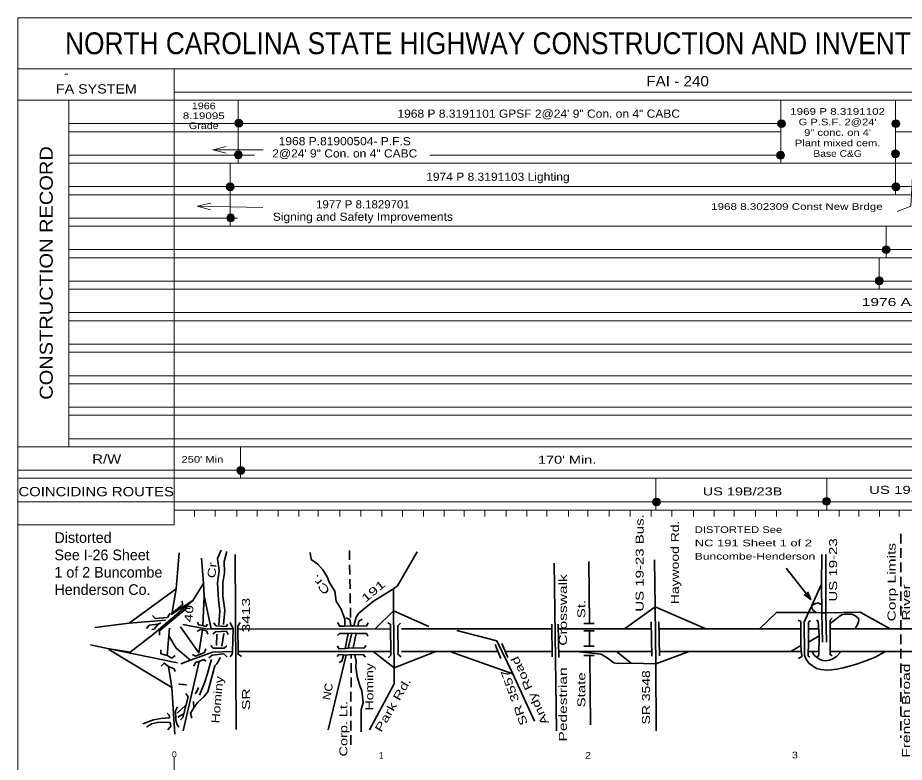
# Model space of a CAD drawing. Extents: x 2156450 to 2158121, y 1158603 to 1159842.
# Drawn here: x 2156450 to 2157115, y 1159284 to 1159842 of the extents above; entities that cross this region are included whole.
import ezdxf
from ezdxf.enums import TextEntityAlignment as Align

# ---------------------------------------------------------------- set-up
doc = ezdxf.new("R2010")
doc.units = 0
doc.header["$LTSCALE"] = 2.4
doc.linetypes.add('MEDIUM_DASHED', pattern=[4.5, 3, -1.5])
doc.layers.add('1', color=7, linetype='Continuous', lineweight=13)

msp = doc.modelspace()

# ---------------------------------------------------------------- hatches: boundary and pattern name
at = {"layer": '1'}
for points in [[(2156619.01, 1159762.7, 1), (2156613.122, 1159762.7, 1)], [(2157025.687, 1159762.331, 1), (2157019.799, 1159762.331, 1)], [(2157111.401, 1159762.331, 1), (2157105.513, 1159762.331, 1)], [(2156618.652, 1159739.018, 1), (2156612.764, 1159739.018, 1)], [(2157024.97, 1159738.648, 1), (2157019.082, 1159738.648, 1)], [(2157111.042, 1159739.724, 1), (2157105.154, 1159739.724, 1)], [(2156612.555, 1159714.976, 1), (2156606.667, 1159714.976, 1)], [(2157111.401, 1159714.965, 1), (2157105.513, 1159714.965, 1)], [(2156612.914, 1159691.652, 1), (2156607.026, 1159691.652, 1)], [(2157104.151, 1159667.857, 1), (2157098.262, 1159667.857, 1)], [(2157098.925, 1159644.498, 1), (2157093.036, 1159644.498, 1)], [(2156620.492, 1159502.331, 1), (2156614.604, 1159502.331, 1)], [(2156931.997, 1159478.638, 1), (2156926.109, 1159478.638, 1)], [(2157059.474, 1159479.189, 1), (2157053.586, 1159479.189, 1)]]:
    msp.add_hatch(color=256, dxfattribs=at).paths.add_polyline_path(points)

# ---------------------------------------------------------------- linework, layer by layer
for p, q in [((2156450.411, 1159841.739), (2158120.33, 1159841.739)), ((2156450.411, 1159841.739), (2156450.411, 1159461.555)), ((2156450.496, 1159803.534), (2158121.242, 1159803.534)), ((2156450.496, 1159803.534), (2158121.242, 1159803.534)), ((2156567.727, 1159803.534), (2156567.727, 1159461.555)), ((2156487.864, 1159799.349), (2156485.633, 1159799.349)), ((2156567.727, 1159785.958), (2158119.29, 1159785.958)), ((2156450.496, 1159779.914), (2158121.242, 1159779.914)), ((2156488.742, 1159779.914), (2156488.742, 1159520.094)), ((2156615.549, 1159779.914), (2156615.549, 1159732.674)), ((2157022.218, 1159779.914), (2157022.218, 1159732.674)), ((2157108.052, 1159779.914), (2157108.052, 1159709.054)), ((2156488.742, 1159762.338), (2157022.218, 1159762.338)), ((2156488.742, 1159756.294), (2157022.218, 1159756.294)), ((2157108.052, 1159756.294), (2158121.242, 1159756.294)), ((2156488.742, 1159738.718), (2156627.807, 1159738.718)), ((2156596.555, 1159742.612), (2156634.357, 1159742.744)), ((2156759.138, 1159738.718), (2157022.218, 1159738.718)), ((2156488.742, 1159732.674), (2157455.266, 1159732.674)), ((2156609.581, 1159732.674), (2156609.581, 1159685.434)), ((2156488.742, 1159715.098), (2157130.091, 1159715.098)), ((2156488.742, 1159709.054), (2157130.091, 1159709.054)), ((2156584.982, 1159700.342), (2156634.059, 1159699.546)), ((2156488.742, 1159691.478), (2156615.034, 1159691.478)), ((2156488.742, 1159685.434), (2157375.421, 1159685.434)), ((2157101.255, 1159661.814), (2157101.255, 1159685.434)), ((2156488.742, 1159667.858), (2157375.421, 1159667.858)), ((2156488.742, 1159661.814), (2158121.242, 1159661.814)), ((2157095.941, 1159661.814), (2157095.941, 1159638.194)), ((2156488.742, 1159644.238), (2158119.29, 1159644.238)), ((2156488.742, 1159638.194), (2158121.242, 1159638.194)), ((2156488.742, 1159620.618), (2158119.29, 1159620.618)), ((2156488.742, 1159614.574), (2158121.242, 1159614.574)), ((2156488.742, 1159596.998), (2157166.166, 1159596.998)), ((2156488.742, 1159590.954), (2158121.242, 1159590.954)), ((2156488.742, 1159573.378), (2157358.17, 1159573.378)), ((2156488.742, 1159567.334), (2158121.242, 1159567.334)), ((2156488.742, 1159549.758), (2157229.15, 1159549.758)), ((2156488.742, 1159543.714), (2157273.783, 1159543.714)), ((2156488.742, 1159526.138), (2158119.29, 1159526.138)), ((2156450.496, 1159520.094), (2158121.242, 1159520.094)), ((2156617.4, 1159520.094), (2156617.4, 1159496.474)), ((2156450.411, 1159502.518), (2158119.29, 1159502.518)), ((2156450.496, 1159496.474), (2158121.242, 1159496.474)), ((2156928.676, 1159496.474), (2156928.676, 1159472.65)), ((2157056.699, 1159496.474), (2157056.699, 1159472.65)), ((2156450.411, 1159478.898), (2158119.29, 1159478.898)), ((2156567.727, 1159472.65), (2158119.29, 1159472.65)), ((2156582.753, 1159467.917), (2156582.753, 1159472.65)), ((2156598.452, 1159467.917), (2156598.452, 1159472.65)), ((2156614.65, 1159467.917), (2156614.65, 1159472.65)), ((2156629.868, 1159467.917), (2156629.868, 1159472.65)), ((2156645.621, 1159467.917), (2156645.621, 1159472.65)), ((2156661.107, 1159467.917), (2156661.107, 1159472.65)), ((2156675.448, 1159467.917), (2156675.448, 1159472.65)), ((2156691.735, 1159467.917), (2156691.735, 1159472.65)), ((2156707.399, 1159467.917), (2156707.399, 1159472.65)), ((2156723.329, 1159467.917), (2156723.329, 1159472.65)), ((2156738.726, 1159467.917), (2156738.726, 1159472.65)), ((2156754.568, 1159467.917), (2156754.568, 1159472.65)), ((2156770.012, 1159467.917), (2156770.012, 1159472.65)), ((2156784.875, 1159467.917), (2156784.875, 1159472.65)), ((2156800.361, 1159467.917), (2156800.361, 1159472.65)), ((2156816.395, 1159467.917), (2156816.395, 1159472.65)), ((2156831.97, 1159467.917), (2156831.97, 1159472.65)), ((2156846.833, 1159467.917), (2156846.833, 1159472.65)), ((2156863.119, 1159467.917), (2156863.119, 1159472.65)), ((2156877.626, 1159467.917), (2156877.626, 1159472.65)), ((2156893.493, 1159467.917), (2156893.493, 1159472.65)), ((2156909.335, 1159467.917), (2156909.335, 1159472.65)), ((2156925.176, 1159467.917), (2156925.176, 1159472.65)), ((2156940.662, 1159467.917), (2156940.662, 1159472.65)), ((2156956.682, 1159467.917), (2156956.682, 1159472.65)), ((2156972.257, 1159467.917), (2156972.257, 1159472.65)), ((2156987.241, 1159467.917), (2156987.241, 1159472.65)), ((2157003.349, 1159467.917), (2157003.349, 1159472.65)), ((2157019.013, 1159467.917), (2157019.013, 1159472.65)), ((2157034.41, 1159467.917), (2157034.41, 1159472.65)), ((2157050.436, 1159467.917), (2157050.436, 1159472.65)), ((2157065.833, 1159467.917), (2157065.833, 1159472.65)), ((2157080.785, 1159467.917), (2157080.785, 1159472.65)), ((2157096.092, 1159467.917), (2157096.092, 1159472.65)), ((2157110.777, 1159467.917), (2157110.777, 1159472.65)), ((2156450.411, 1159461.555), (2156567.727, 1159461.555)), ((2156567.727, 1159276.143), (2156567.727, 1159287.238))]:
    msp.add_line(p, q, dxfattribs=at)
at = {"layer": '1', "linetype": 'MEDIUM_DASHED', "lineweight": 35}
for p, q in [((2157112.262, 1159454.884), (2157112.197, 1159301.871)), ((2156698.898, 1159442.431), (2156699.91, 1159385.77)), ((2156699.914, 1159296.63), (2156700.287, 1159364.291))]:
    msp.add_line(p, q, dxfattribs=at)
at = {"layer": '1', "lineweight": 35}
for p, q in [((2156613.227, 1159439.38), (2156614.059, 1159308.175)), ((2156852.373, 1159432.71), (2156854.106, 1159307.024)), ((2156878.365, 1159434.13), (2156878.811, 1159387.612)), ((2157044.698, 1159405.636), (2157026.156, 1159429.112)), ((2156590.158, 1159408.398), (2156589.611, 1159417.495)), ((2156552.414, 1159379.883), (2156581.697, 1159404.826)), ((2156577.064, 1159399.041), (2156579.558, 1159398.833)), ((2156927.969, 1159400.045), (2156905.081, 1159383.507)), ((2156927.969, 1159400.045), (2156965.991, 1159383.507)), ((2156702.3, 1159385.77), (2156704.024, 1159392.327)), ((2156718.158, 1159383.612), (2156732.092, 1159397.083)), ((2156732.092, 1159397.083), (2156758.482, 1159385.404)), ((2156533.815, 1159387.802), (2156561.12, 1159390.177)), ((2156850.64, 1159387.059), (2156850.929, 1159362.499)), ((2156855.261, 1159387.059), (2156855.838, 1159362.21)), ((2156874.611, 1159387.612), (2156882.408, 1159387.612)), ((2156924.966, 1159388.72), (2156925.638, 1159363.195)), ((2156930.757, 1159388.872), (2156931.429, 1159363.347)), ((2156599.718, 1159379.704), (2156599.302, 1159370.97)), ((2156604.914, 1159380.12), (2156603.459, 1159370.555)), ((2156615.306, 1159383.238), (2156729.702, 1159383.654)), ((2156695.772, 1159368.938), (2156697.979, 1159380.159)), ((2156700.645, 1159380.251), (2156698.07, 1159369.03)), ((2156737.857, 1159383.507), (2156850.682, 1159383.507)), ((2156855.343, 1159383.507), (2156925.103, 1159383.507)), ((2156874.611, 1159382.122), (2156882.408, 1159382.122)), ((2156878.864, 1159382.122), (2156878.975, 1159370.565)), ((2156930.898, 1159383.507), (2157037.314, 1159383.507)), ((2157043.002, 1159383.507), (2157050.552, 1159383.507)), ((2157059.138, 1159383.507), (2157141.244, 1159383.507)), ((2156808.163, 1159371.748), (2156812.495, 1159361.347)), ((2156813.217, 1159372.615), (2156817.549, 1159362.214)), ((2156517.591, 1159368.798), (2156570.221, 1159358.108)), ((2156615.513, 1159366.604), (2156730.078, 1159366.604)), ((2156737.857, 1159366.534), (2156810.335, 1159366.534)), ((2156821.317, 1159349.853), (2156774.175, 1159366.534)), ((2156815.75, 1159366.534), (2156850.882, 1159366.534)), ((2156855.738, 1159366.534), (2156925.55, 1159366.534)), ((2156874.611, 1159370.565), (2156882.408, 1159370.565)), ((2156931.345, 1159366.534), (2157037.671, 1159366.534)), ((2157042.781, 1159366.534), (2157050.802, 1159366.534)), ((2157059.138, 1159366.534), (2157141.594, 1159366.534)), ((2156874.611, 1159363.63), (2156882.408, 1159363.63)), ((2156879.042, 1159363.63), (2156879.54, 1159311.622)), ((2156565.868, 1159339.501), (2156563.494, 1159355.337)), ((2156576.233, 1159326.057), (2156569.79, 1159320.443)), ((2156570.414, 1159317.324), (2156575.194, 1159320.027))]:
    msp.add_line(p, q, dxfattribs=at)
at = {"layer": '1'}
for points in [[(2156606.564, 1159740.147), (2156596.555, 1159742.612), (2156606.546, 1159745.147)], [(2157120.943, 1159722.751), (2157119.735, 1159700.514), (2157109.347, 1159696.405)], [(2156594.94, 1159697.68), (2156584.982, 1159700.342), (2156595.021, 1159702.679)], [(2156450.411, 1159461.555), (2156450.411, 1158622.542), (2158116.52, 1158622.542)]]:
    msp.add_lwpolyline(points, dxfattribs=at)
at = {"layer": '1', "lineweight": 35}
for points in [[(2156571.408, 1159440.457), (2156569.034, 1159413.535), (2156533.815, 1159387.802), (2156508.094, 1159384.634)], [(2156602.836, 1159442.499), (2156600.134, 1159436.261), (2156601.381, 1159427.32), (2156600.134, 1159418.171), (2156600.757, 1159405.279), (2156601.796, 1159396.754), (2156601.173, 1159386.565)], [(2156604.706, 1159386.773), (2156605.537, 1159397.586), (2156604.083, 1159407.982), (2156604.083, 1159418.171), (2156605.33, 1159425.657), (2156605.122, 1159433.974), (2156606.992, 1159441.46)], [(2156669.644, 1159440.922), (2156670.392, 1159435.689), (2156675.25, 1159431.951), (2156678.987, 1159427.839), (2156682.35, 1159422.606), (2156683.845, 1159418.494), (2156687.956, 1159411.765), (2156689.077, 1159404.289), (2156692.814, 1159398.308), (2156695.429, 1159390.831), (2156695.496, 1159385.678)], [(2156749.615, 1159441.296), (2156735.041, 1159415.877), (2156732.052, 1159413.634), (2156717.104, 1159404.289), (2156705.893, 1159395.317), (2156704.024, 1159392.327)], [(2157052.864, 1159439.29), (2157052.739, 1159417.128), (2157052.864, 1159395.587), (2157053.357, 1159373.552)], [(2157056.02, 1159439.29), (2157056.02, 1159395.622), (2157056.513, 1159373.623)], [(2156569.034, 1159413.535), (2156565.868, 1159394.532), (2156581.697, 1159404.826), (2156589.611, 1159417.495), (2156588.028, 1159436.498)], [(2156927.681, 1159435.295), (2156927.969, 1159400.045), (2156928.547, 1159357.283), (2156928.836, 1159307.008)], [(2156714.114, 1159307.845), (2156732.425, 1159342.236), (2156732.401, 1159354.325), (2156732.092, 1159397.083), (2156732.052, 1159413.634)], [(2157052.739, 1159417.128), (2157045.519, 1159401.039), (2157043.057, 1159395.95), (2157039.776, 1159388.562), (2157039.94, 1159363.773), (2157040.924, 1159360.982), (2157043.221, 1159357.863), (2157045.683, 1159356.058), (2157048.965, 1159353.923), (2157052.246, 1159353.102), (2157056.348, 1159352.61), (2157060.122, 1159352.774), (2157064.225, 1159353.267), (2157068.819, 1159354.252), (2157073.742, 1159355.565), (2157078.829, 1159357.207), (2157085.884, 1159359.669), (2157092.448, 1159362.132), (2157100.62, 1159366.534)], [(2156595.354, 1159383.654), (2156590.158, 1159408.398), (2156589.119, 1159386.15), (2156585.793, 1159386.565), (2156585.17, 1159388.645)], [(2157042.156, 1159411.274), (2157044.698, 1159405.636), (2157039.802, 1159409.415)], [(2156577.064, 1159399.041), (2156556.697, 1159382.199), (2156556.697, 1159378.872)], [(2156573.531, 1159404.24), (2156573.947, 1159401.537), (2156566.049, 1159395.299)], [(2157052.246, 1159401.86), (2157050.441, 1159403.009), (2157048.144, 1159402.681), (2157045.519, 1159401.039), (2157045.519, 1159398.905), (2157046.667, 1159397.428), (2157048.8, 1159395.95), (2157052.864, 1159395.587), (2157056.02, 1159395.622), (2157081.782, 1159396.114), (2157104.063, 1159383.507)], [(2156551.501, 1159393.635), (2156553.372, 1159391.348), (2156562.516, 1159392.18), (2156564.594, 1159395.299)], [(2156696.599, 1159391.749), (2156699.358, 1159390.553), (2156699.91, 1159385.77)], [(2157048.8, 1159395.95), (2157043.057, 1159395.95), (2157018.936, 1159395.95), (2157006.118, 1159383.507)], [(2157077.876, 1159383.507), (2157079.649, 1159386.757), (2157080.469, 1159388.891), (2157080.633, 1159390.861), (2157079.649, 1159392.174), (2157077.68, 1159393.488), (2157075.547, 1159394.472), (2157073.578, 1159394.637), (2157071.773, 1159394.637), (2157069.968, 1159394.472), (2157067.835, 1159393.98), (2157066.03, 1159392.831), (2157065.373, 1159392.338), (2157059.138, 1159387.54)], [(2157060.615, 1159391.682), (2157059.138, 1159390.04), (2157059.138, 1159364.266), (2157060.779, 1159363.445)], [(2156546.929, 1159383.862), (2156549.007, 1159386.357), (2156555.658, 1159387.189)], [(2156557.736, 1159388.021), (2156555.658, 1159387.189), (2156552.54, 1159383.238), (2156550.878, 1159383.031)], [(2156584.754, 1159381.575), (2156587.04, 1159383.031), (2156588.911, 1159382.823), (2156586.001, 1159365.564), (2156572.284, 1159385.11)], [(2156611.772, 1159383.654), (2156595.354, 1159383.654), (2156592.652, 1159383.446), (2156574.155, 1159386.773)], [(2156589.119, 1159386.15), (2156591.405, 1159385.318), (2156592.652, 1159386.981)], [(2156597.432, 1159388.021), (2156598.887, 1159385.942), (2156606.784, 1159385.318), (2156607.616, 1159386.981)], [(2156611.357, 1159366.604), (2156611.772, 1159383.654), (2156609.694, 1159388.229)], [(2156616.968, 1159388.229), (2156615.306, 1159385.526), (2156615.306, 1159383.238), (2156615.513, 1159366.604), (2156615.513, 1159364.525), (2156618.007, 1159362.861)], [(2156690.071, 1159388.253), (2156691.726, 1159385.494), (2156695.496, 1159385.678), (2156699.91, 1159385.77), (2156702.3, 1159385.77), (2156705.335, 1159385.678), (2156711.863, 1159385.954), (2156713.058, 1159388.161)], [(2156708.553, 1159390.921), (2156705.886, 1159389.357), (2156705.335, 1159385.678)], [(2156727.771, 1159387.977), (2156729.702, 1159387.058), (2156729.702, 1159383.654), (2156730.069, 1159367.006), (2156729.977, 1159363.787), (2156728.046, 1159361.855)], [(2156737.793, 1159362.591), (2156735.127, 1159364.615), (2156735.494, 1159366.914), (2156735.219, 1159383.379), (2156735.127, 1159385.862), (2156737.242, 1159387.885)], [(2157035.181, 1159390.04), (2157037.314, 1159389.055), (2157037.314, 1159370.997), (2157029.668, 1159366.534)], [(2157044.37, 1159389.712), (2157043.057, 1159388.562), (2157042.893, 1159373.623), (2157050.934, 1159378.384), (2157050.113, 1159389.383), (2157048.965, 1159390.204)], [(2156552.414, 1159379.883), (2156534.607, 1159366.027), (2156517.591, 1159368.798), (2156504.928, 1159371.569)], [(2156564.179, 1159384.07), (2156563.555, 1159378.248), (2156562.308, 1159363.485)], [(2156588.911, 1159382.823), (2156591.82, 1159382.199), (2156592.86, 1159379.704)], [(2156596.601, 1159379.496), (2156598.679, 1159381.367), (2156606.784, 1159381.783), (2156608.031, 1159379.288)], [(2156689.979, 1159378.504), (2156691.634, 1159380.159), (2156697.979, 1159380.159), (2156700.645, 1159380.251), (2156703.771, 1159380.159), (2156711.679, 1159380.159), (2156712.875, 1159378.136)], [(2156703.955, 1159380.067), (2156701.657, 1159369.306), (2156709.84, 1159369.214), (2156711.587, 1159371.053)], [(2156779.42, 1159382.22), (2156809.385, 1159374.526), (2156821.317, 1159349.853), (2156837.758, 1159314.303)], [(2157050.934, 1159378.384), (2157050.769, 1159363.609), (2157048.965, 1159362.46), (2157047.324, 1159363.938), (2157045.766, 1159366.534)], [(2156563.555, 1159378.248), (2156569.167, 1159369.099), (2156579.766, 1159360.158), (2156572.7, 1159357.247)], [(2157042.893, 1159373.623), (2157042.729, 1159363.281), (2157043.878, 1159362.46)], [(2156518.778, 1159368.006), (2156565.868, 1159339.501), (2156568.243, 1159304.661)], [(2156568.335, 1159363.485), (2156565.841, 1159361.614), (2156562.308, 1159363.485), (2156557.736, 1159364.94), (2156557.528, 1159367.851)], [(2156579.766, 1159360.158), (2156596.393, 1159366.188), (2156611.357, 1159366.604), (2156611.149, 1159364.525), (2156609.486, 1159362.653)], [(2156591.405, 1159368.475), (2156590.366, 1159365.772), (2156583.507, 1159363.069), (2156581.429, 1159364.317)], [(2156595.146, 1159370.97), (2156596.808, 1159369.099), (2156605.122, 1159369.099), (2156607.2, 1159370.763)], [(2156701.657, 1159369.306), (2156698.07, 1159369.03), (2156695.772, 1159368.938), (2156690.99, 1159368.57), (2156689.979, 1159370.869)], [(2156716.739, 1159366.604), (2156732.401, 1159354.325), (2156763.66, 1159366.604)], [(2156910.064, 1159357.861), (2156899.956, 1159357.572), (2156897.068, 1159358.15), (2156892.736, 1159361.328), (2156887.538, 1159364.506), (2156868.791, 1159366.534)], [(2156953.417, 1159366.534), (2156928.547, 1159357.283), (2156910.064, 1159357.861), (2156899.032, 1159366.534)], [(2157035.345, 1159361.311), (2157037.971, 1159362.788), (2157037.314, 1159370.997)], [(2157048.965, 1159362.46), (2157051.098, 1159360.818), (2157053.395, 1159359.833), (2157055.692, 1159359.505), (2157058.81, 1159360.162), (2157061.271, 1159360.982), (2157063.897, 1159362.952), (2157067.476, 1159366.534)], [(2156582.468, 1159355.583), (2156583.507, 1159358.287), (2156586.417, 1159359.118), (2156574.363, 1159307.135)], [(2156602.004, 1159362.029), (2156600.757, 1159359.326), (2156599.718, 1159357.455), (2156598.055, 1159355.791), (2156594.314, 1159341.86), (2156592.86, 1159336.454), (2156589.534, 1159332.295), (2156585.17, 1159328.344), (2156582.26, 1159324.394), (2156582.052, 1159329.176)], [(2156591.405, 1159359.326), (2156589.742, 1159360.574), (2156586.417, 1159359.118)], [(2156586.625, 1159333.751), (2156590.366, 1159343.108), (2156592.652, 1159350.177), (2156594.522, 1159357.247), (2156595.561, 1159360.574)], [(2156607.408, 1159362.445), (2156604.914, 1159364.732), (2156596.185, 1159363.901), (2156593.691, 1159361.821)], [(2156683.097, 1159307.845), (2156696.551, 1159363.917), (2156700.287, 1159364.291), (2156703.128, 1159364.155), (2156709.256, 1159364.291), (2156711.125, 1159362.422)], [(2156696.551, 1159363.917), (2156690.945, 1159364.291), (2156689.824, 1159362.795)], [(2156694.682, 1159364.291), (2156693.187, 1159359.431), (2156691.319, 1159358.31)], [(2156703.128, 1159364.155), (2156704.024, 1159359.431), (2156703.651, 1159354.945), (2156704.772, 1159347.843), (2156706.64, 1159340.74), (2156708.135, 1159337.002), (2156709.256, 1159328.031), (2156707.761, 1159323.171), (2156707.761, 1159306.35)], [(2156557.944, 1159355.583), (2156560.022, 1159357.871), (2156563.494, 1159355.337), (2156567.712, 1159353.504), (2156568.335, 1159351.633)], [(2156585.793, 1159339.573), (2156584.754, 1159337.077), (2156583.299, 1159334.79)], [(2156576.441, 1159335.206), (2156578.104, 1159332.711), (2156574.155, 1159317.116), (2156572.284, 1159315.452)], [(2156544.227, 1159312.333), (2156552.125, 1159315.245), (2156557.528, 1159316.284), (2156564.179, 1159316.908), (2156563.971, 1159318.779), (2156562.308, 1159320.235)], [(2156570.206, 1159325.017), (2156568.751, 1159322.106), (2156568.959, 1159315.245), (2156569.582, 1159312.126), (2156571.037, 1159309.838)], [(2156582.26, 1159324.394), (2156579.766, 1159320.235), (2156580.805, 1159316.7)], [(2156562.932, 1159307.967), (2156565.01, 1159310.67), (2156564.594, 1159313.373), (2156560.022, 1159313.581), (2156555.034, 1159313.373), (2156550.67, 1159312.333), (2156546.929, 1159309.838)]]:
    msp.add_lwpolyline(points, dxfattribs=at)
at = {"layer": '1'}
for centre in [(2156616.066, 1159762.7), (2157022.743, 1159762.331), (2157108.457, 1159762.331), (2156615.708, 1159739.018), (2157022.026, 1159738.648), (2157108.098, 1159739.724), (2156609.611, 1159714.976), (2157108.457, 1159714.965), (2156609.97, 1159691.652), (2157101.207, 1159667.857), (2157095.981, 1159644.498), (2156617.548, 1159502.331), (2156929.053, 1159478.638), (2157056.53, 1159479.189)]:
    msp.add_circle(centre, 2.944, dxfattribs=at)

# ---------------------------------------------------------------- texts
for s, height, width, p in [('NORTH CAROLINA STATE HIGHWAY CONSTRUCTION AND INVENTORY DIAGRAM', 16.37, 0.9, (2156872.828, 1159814.391)), ('FAI - 240', 7.752, 1.1, (2156944.862, 1159790.308)), ('FA SYSTEM', 6.953, 1.15, (2156509.371, 1159784.923)), ('1966', 5, 1.2, (2156589.806, 1159773.143)), ('8.19095', 5, 1.3, (2156589.806, 1159765.726)), ('1968 P 8.3191101 GPSF 2@24\' 9" Con. on 4" CABC', 6.114, 1.1, (2156840.805, 1159766.761)), ('1969 P 8.3191102', 5, 1.3, (2157064.763, 1159768.958)), ("G P.S.F. 2@24'", 5, 1.25, (2157064.762, 1159761.071)), ('Grade', 5, 1.2, (2156589.806, 1159758.31)), ('9" conc. on 4\'', 5, 1.25, (2157064.762, 1159753.184)), ('1968 P.81900504- P.F.S', 6.114, 1.1, (2156695.451, 1159746.129)), ('Plant mixed cem.', 5, 1.25, (2157064.762, 1159745.298)), ('2@24\' 9" Con. on 4" CABC', 6.114, 1.1, (2156695.45, 1159736.958)), ('Base C&G', 5, 1.15, (2157064.762, 1159737.411)), ('1974 P 8.3191103 Lighting', 6.114, 1.1, (2156810.229, 1159719.471)), ('1977 P 8.1829701', 6.114, 1.05, (2156709.042, 1159698.791)), ('1968 8.302309 Const New Brdge', 5, 1.3, (2157034.277, 1159697.696)), ('Signing and Safety Improvements', 6.114, 1.1, (2156709.042, 1159689.487)), ('1976 AASHTO Approval of I-240 Route Designation', 6, 1.45, (2157216.735, 1159625.599)), ('R/W', 6.953, 1.2, (2156517.087, 1159507.398)), ('COINCIDING ROUTES', 6.953, 1.2, (2156509.189, 1159482.981)), ('1', 5, 0.7, (2156722.726, 1159286.204)), ('2', 5, 1.25, (2156877.728, 1159286.204)), ('3', 5, 1.2, (2157032.726, 1159286.468))]:
    msp.add_text(s, height=height, dxfattribs=dict(at, width=width)).set_placement(p, align=Align.CENTER)
for s, height, rotation, width, p in [('CONSTRUCTION RECORD', 9.759, 90, 1.15, (2156476.634, 1159650.364)), ('0', 4.5, 180, 1.1, (2156567.726, 1159291.738))]:
    msp.add_text(s, height=height, rotation=rotation, dxfattribs=dict(at, width=width)).set_placement(p, align=Align.CENTER)
for s, height, width, p in [("250' Min ", 5, 1.25, (2156573.138, 1159508.142)), ("170' Min.", 6, 1.35, (2156840.267, 1159507.371)), ('US 19B/23B', 6, 1.35, (2156963.723, 1159483.603)), ('US 19-23', 6, 1.4, (2157088.347, 1159484.772)), ('DISTORTED See', 5, 1.25, (2156957.732, 1159455.468)), ('NC 191 Sheet 1 of 2', 5, 1.45, (2156957.732, 1159445.469)), ('Buncombe-Henderson', 5, 1.35, (2156957.732, 1159435.469))]:
    msp.add_text(s, height=height, dxfattribs=dict(at, width=width)).set_placement(p)
for s, rotation, width, p in [('US 19-23 Bus.', 90, 1.4, (2156919.398, 1159396.43)), ('Haywood Rd.', 90, 1.3, (2156945.802, 1159402.09)), ('US 19-23', 90, 1.4, (2157064.389, 1159403.994)), ('Corp Limits', 90, 1.45, (2157108.197, 1159389.148)), ('Cr', 85, 1.4, (2156598.471, 1159421.29)), ('Cr.', 130, 1.55, (2156684.921, 1159412.262)), ('191', 40, 1.5, (2156711.035, 1159403.064)), ('Pedestrian     Crosswalk', 90, 1.45, (2156861.933, 1159299.1)), ('French Broad          River', 90, 1.45, (2157119.03, 1159287.001)), ('SR             3413', 90, 1.45, (2156624.45, 1159322.73)), ('I              40', 85, 1.45, (2156576.857, 1159339.989)), ('State             St.', 90, 1.4, (2156875.73, 1159324.736)), ('Andy Road', 115, 1.4, (2156848.576, 1159313.309)), ('Hominy', 90, 1.3, (2156716.92, 1159322.489)), ('SR 3548', 90, 1.3, (2156924.215, 1159311.92)), ('Hominy', 85, 1.3, (2156601.381, 1159312.541)), ('SR 3557', 110, 1.4, (2156832.735, 1159312.514)), ('NC', 80, 1.1, (2156684.553, 1159329.848)), ('Park Rd.', 60, 1.45, (2156722.805, 1159305.565)), ('Corp. Lt.', 90, 1.35, (2156697.426, 1159287.905))]:
    msp.add_text(s, height=6, rotation=rotation, dxfattribs=dict(at, width=width)).set_placement(p)
for s, p in [('Distorted', (2156477.928, 1159448.015)), ('See I-26 Sheet', (2156477.928, 1159435.016)), ('1 of 2 Buncombe', (2156477.928, 1159422.016)), ('Henderson Co.', (2156477.928, 1159409.016))]:
    msp.add_text(s, height=8, dxfattribs=at).set_placement(p)

doc.saveas('drawing.dxf')
